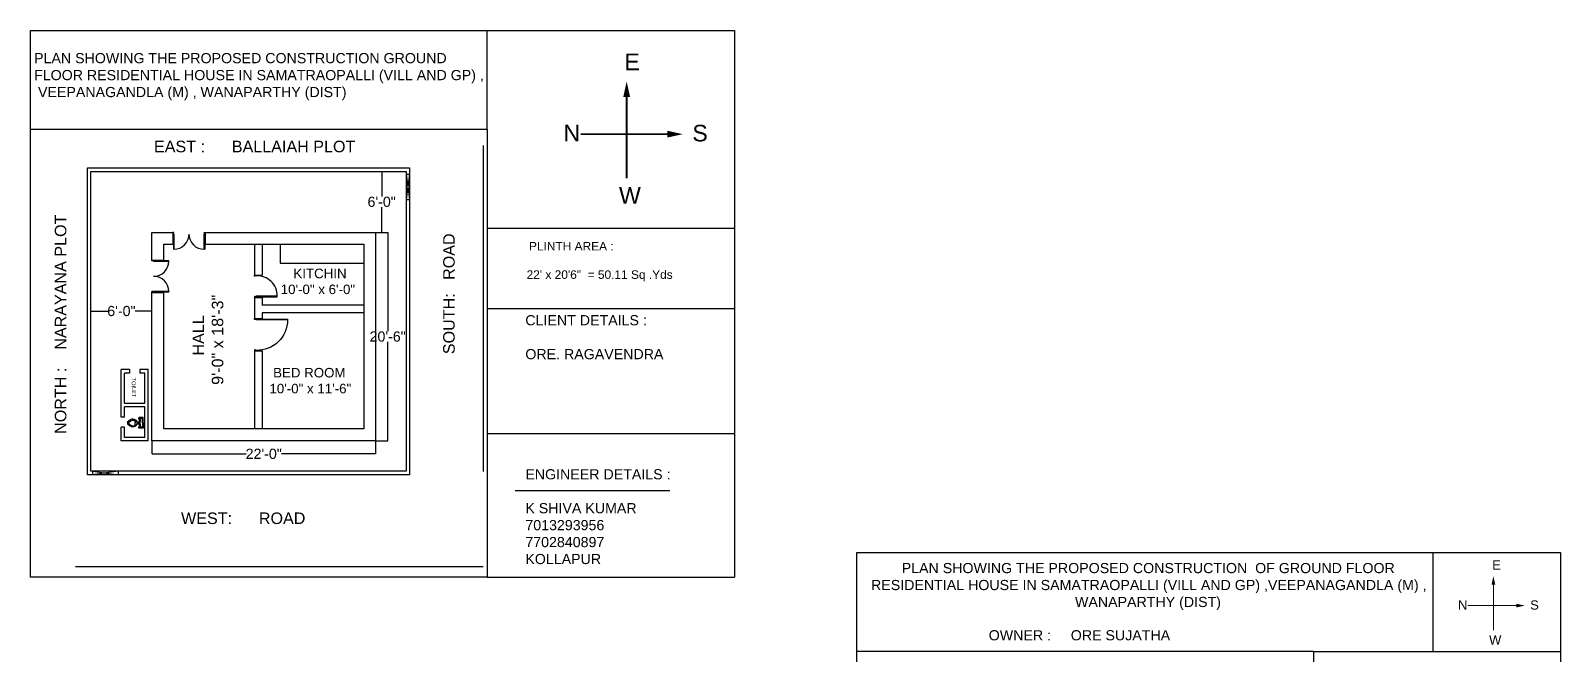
# Model space of a CAD drawing. Header units: inches. Extents: x -7493 to 22571, y -4428 to 5732.
# Drawn here: x -2839 to -1033, y 507 to 1244 of the extents above; entities that cross this region are included whole.
import ezdxf

# ---------------------------------------------------------------- set-up
doc = ezdxf.new("R2010")
doc.units = ezdxf.units.IN
doc.header["$MEASUREMENT"] = 0
doc.styles.get("Standard").update_dxf_attribs({"font": 'arial.ttf'})
doc.dimstyles.get("Standard").update_dxf_attribs({"dimtxt": 12, "dimasz": 0.18, "dimexe": 0, "dimexo": 0.0625, "dimgap": 0.09, "dimtad": 0, "dimtih": 1, "dimtoh": 1, "dimdec": 0, "dimrnd": 3, "dimzin": 3, "dimdsep": 46, "dimlunit": 3, "dimtxsty": 'Standard', "dimcen": 0.09, "dimclrd": 4, "dimclrt": 1, "dimadec": 0, "dimazin": 0, "dimtfac": 1, "dimtdec": 0, "dimtofl": 0, "dimtmove": 0, "dimatfit": 3, "dimfxl": 1, "dimtolj": 1, "dimtzin": 0, "dimarcsym": 0})

# ---------------------------------------------------------------- blocks, each defined once
blk = doc.blocks.new('*D19')
at = {"color": 0, "lineweight": -2, "transparency": 16777216}
for p, q in [((-2431.4, 1005.4), (-2417.2, 1005.4)), ((-2431.4, 759.4), (-2417.2, 759.4))]:
    blk.add_line(p, q, dxfattribs=at)
at = {"color": 4, "lineweight": -2, "transparency": 16777216}
for p, q in [((-2417.2, 1005.2), (-2417.2, 888.6)), ((-2417.2, 759.5), (-2417.2, 876.1))]:
    blk.add_line(p, q, dxfattribs=at)
at = {"color": 4, "transparency": 16777216}
for points in [[(-2417.3, 1005.2), (-2417.2, 1005.2), (-2417.2, 1005.4)], [(-2417.3, 759.5), (-2417.2, 759.5), (-2417.2, 759.4)]]:
    blk.add_solid(points, dxfattribs=at)
at = {"layer": 'Defpoints', "color": 0, "transparency": 16777216}
for p in [(-2431.5, 1005.4), (-2431.5, 759.4), (-2417.2, 759.4)]:
    blk.add_point(p, dxfattribs=at)
at = {"color": 1, "transparency": 16777216, "insert": (-2417.2, 882.4), "char_height": 12, "attachment_point": 5}
blk.add_mtext('\\A1;20\'-6"', dxfattribs=at)
blk = doc.blocks.new('*D20')
at = {"color": 0, "lineweight": -2, "transparency": 16777216}
for p, q in [((-2695.5, 759.3), (-2695.5, 744)), ((-2431.5, 759.3), (-2431.5, 744))]:
    blk.add_line(p, q, dxfattribs=at)
at = {"color": 4, "lineweight": -2, "transparency": 16777216}
for p, q in [((-2695.3, 744), (-2584.3, 744)), ((-2431.6, 744), (-2542.7, 744))]:
    blk.add_line(p, q, dxfattribs=at)
at = {"color": 4, "transparency": 16777216}
for points in [[(-2695.3, 744.1), (-2695.3, 744), (-2695.5, 744)], [(-2431.6, 744.1), (-2431.6, 744), (-2431.5, 744)]]:
    blk.add_solid(points, dxfattribs=at)
at = {"layer": 'Defpoints', "color": 0, "transparency": 16777216}
for p in [(-2695.5, 759.4), (-2431.5, 759.4), (-2695.5, 744)]:
    blk.add_point(p, dxfattribs=at)
at = {"color": 1, "transparency": 16777216, "insert": (-2563.5, 744), "char_height": 12, "attachment_point": 5}
blk.add_mtext('\\A1;22\'-0"', dxfattribs=at)
blk = doc.blocks.new('4')
at = {"color": 4}
for p, q in [((5454.5, -549.1), (5454.5, -547.1)), ((5454.5, -547.1), (5455, -547.1)), ((5455.5, -549.1), (5454.5, -549.1)), ((5455, -547.1), (5455, -548.1)), ((5455, -548.1), (5455.5, -548.1)), ((5455.5, -548.1), (5455.5, -549.1)), ((5480, -548.1), (5479.5, -548.1)), ((5479.5, -548.1), (5479.5, -549.1)), ((5479.5, -549.1), (5480.5, -549.1)), ((5480.5, -547.1), (5480, -547.1)), ((5480, -547.1), (5480, -548.1)), ((5480.5, -549.1), (5480.5, -547.1))]:
    blk.add_line(p, q, dxfattribs=at)
blk.add_lwpolyline([(5480, -547.1), (5480, -522.1), (5479, -522.1), (5479, -547.1)], close=True, dxfattribs=at)
blk.add_arc((5479, -546.1), 24, 89.9502, 182.388, dxfattribs=at)
blk = doc.blocks.new('2')
at = {"color": 4}
for p, q in [((5142.7, -693.2), (5124.7, -693.2)), ((5124.7, -693.7), (5124.7, -693.2)), ((5142.7, -693.7), (5124.7, -693.7)), ((5144.7, -692.7), (5142.7, -692.7)), ((5142.7, -692.7), (5142.7, -693.2)), ((5142.7, -693.2), (5143.7, -693.2)), ((5143.7, -693.2), (5143.7, -693.7)), ((5143.7, -693.7), (5144.7, -693.7)), ((5144.7, -693.7), (5144.7, -692.7)), ((5142.7, -729.6), (5124.7, -729.6)), ((5124.7, -729.6), (5124.7, -730.2)), ((5142.7, -730.2), (5124.7, -730.2)), ((5142.7, -730.7), (5142.7, -730.2)), ((5142.7, -730.2), (5143.7, -730.2)), ((5142.7, -730.2), (5143.2, -730.2)), ((5144.7, -730.7), (5142.7, -730.7)), ((5143.7, -730.2), (5143.7, -729.7)), ((5143.7, -729.7), (5144.7, -729.7)), ((5144.7, -729.7), (5144.7, -730.7))]:
    blk.add_line(p, q, dxfattribs=at)
for points in [[(5124.7, -693.7), (5142.7, -693.7), (5142.7, -693.2), (5124.7, -693.2)], [(5124.7, -729.6), (5142.7, -729.6), (5142.7, -730.2), (5124.7, -730.2)]]:
    blk.add_lwpolyline(points, dxfattribs=at)
for centre, start, end in [((5142.7, -693.7), 180, 270), ((5142.7, -729.6), 90, 180)]:
    blk.add_arc(centre, 18, start, end, dxfattribs=at)
blk = doc.blocks.new('new block')
at = {"color": 4}
for p, q in [((5074.4, -488.4), (5072.4, -488.4)), ((5072.4, -488.4), (5072.4, -488.9)), ((5072.4, -488.9), (5073.4, -488.9)), ((5073.4, -488.9), (5073.4, -489.4)), ((5073.4, -489.4), (5074.4, -489.4)), ((5074.4, -489.4), (5074.4, -488.4)), ((5072.4, -526.4), (5072.4, -525.9)), ((5072.4, -525.9), (5073.4, -525.9)), ((5074.4, -526.4), (5072.4, -526.4)), ((5073.4, -525.9), (5073.4, -525.4)), ((5073.4, -525.4), (5074.4, -525.4)), ((5074.4, -525.4), (5074.4, -526.4))]:
    blk.add_line(p, q, dxfattribs=at)
blk.add_lwpolyline([(5072.4, -488.9), (5035.4, -488.9), (5035.4, -489.9), (5072.4, -489.9)], close=True, dxfattribs=at)
blk.add_arc((5071.4, -489.9), 36, 179.9779, 271.5918, dxfattribs=at)
blk = doc.blocks.new('*D21')
at = {"color": 0, "lineweight": -2, "transparency": 16777216}
for p, q in [((-2424.4, 1077.4), (-2424.3, 1077.4)), ((-2424.4, 1005.4), (-2424.3, 1005.4))]:
    blk.add_line(p, q, dxfattribs=at)
at = {"color": 4, "lineweight": -2, "transparency": 16777216}
for p, q in [((-2424.3, 1077.2), (-2424.3, 1047.6)), ((-2424.3, 1005.5), (-2424.3, 1035.1))]:
    blk.add_line(p, q, dxfattribs=at)
at = {"color": 4, "transparency": 16777216}
for points in [[(-2424.3, 1077.2), (-2424.3, 1077.2), (-2424.3, 1077.4)], [(-2424.3, 1005.5), (-2424.3, 1005.5), (-2424.3, 1005.4)]]:
    blk.add_solid(points, dxfattribs=at)
at = {"layer": 'Defpoints', "color": 0, "transparency": 16777216}
for p in [(-2424.3, 1077.4), (-2424.3, 1077.4), (-2424.3, 1005.4)]:
    blk.add_point(p, dxfattribs=at)
at = {"color": 1, "transparency": 16777216, "insert": (-2424.3, 1041.4), "char_height": 12, "attachment_point": 5}
blk.add_mtext('\\A1;6\'-0"', dxfattribs=at)
blk = doc.blocks.new('*D22')
at = {"color": 0, "lineweight": -2, "transparency": 16777216}
for p, q in [((-2767.5, 897.6), (-2767.5, 912.5)), ((-2695.5, 897.6), (-2695.5, 912.5))]:
    blk.add_line(p, q, dxfattribs=at)
at = {"color": 4, "lineweight": -2, "transparency": 16777216}
for p, q in [((-2767.3, 912.5), (-2747.5, 912.5)), ((-2695.6, 912.5), (-2715.4, 912.5))]:
    blk.add_line(p, q, dxfattribs=at)
at = {"color": 4, "transparency": 16777216}
for points in [[(-2767.3, 912.5), (-2767.3, 912.5), (-2767.5, 912.5)], [(-2695.6, 912.5), (-2695.6, 912.5), (-2695.5, 912.5)]]:
    blk.add_solid(points, dxfattribs=at)
at = {"layer": 'Defpoints', "color": 0, "transparency": 16777216}
for p in [(-2767.5, 912.5), (-2767.5, 897.5), (-2695.5, 897.5)]:
    blk.add_point(p, dxfattribs=at)
at = {"color": 1, "transparency": 16777216, "insert": (-2731.5, 912.5), "char_height": 12, "attachment_point": 5}
blk.add_mtext('\\A1;6\'-0"', dxfattribs=at)
blk = doc.blocks.new('A$C73EC25F1')
for p, q in [((0.25, 0.739), (0, 0.739)), ((0, 0.739), (0.001, 0.549)), ((0.014, 0.742), (0.014, 0.559)), ((0.25, 0.739), (0.5, 0.739)), ((0.487, 0.742), (0.487, 0.559)), ((0.5, 0.739), (0.5, 0.549)), ((0.001, 0.549), (0.027, 0.52)), ((0.014, 0.559), (0.015, 0.552)), ((0.015, 0.552), (0.019, 0.546)), ((0.019, 0.546), (0.031, 0.533)), ((0.019, 0.546), (0.019, 0.546)), ((0.03, 0.521), (0.027, 0.52)), ((0.102, 0.545), (0.03, 0.521)), ((0.102, 0.557), (0.031, 0.533)), ((0.25, 0.702), (0.048, 0.702)), ((0.048, 0.702), (0.048, 0.594)), ((0.048, 0.594), (0.065, 0.586)), ((0.073, 0.588), (0.065, 0.586)), ((0.163, 0.596), (0.073, 0.588)), ((0.178, 0.556), (0.102, 0.557)), ((0.179, 0.544), (0.102, 0.545)), ((0.11, 0.396), (0.192, 0.454)), ((0.113, 0.288), (0.148, 0.335)), ((0.117, 0.237), (0.113, 0.288)), ((0.148, 0.15), (0.117, 0.237)), ((0.148, 0.335), (0.182, 0.354)), ((0.192, 0.082), (0.148, 0.15)), ((0.25, 0.575), (0.163, 0.596)), ((0.249, 0.532), (0.178, 0.556)), ((0.25, 0.519), (0.179, 0.544)), ((0.182, 0.354), (0.237, 0.361)), ((0.198, 0.506), (0.19, 0.474)), ((0.19, 0.474), (0.192, 0.454)), ((0.192, 0.454), (0.309, 0.454)), ((0.203, 0.075), (0.192, 0.082)), ((0.216, 0.533), (0.198, 0.506)), ((0.204, 0.491), (0.202, 0.488)), ((0.202, 0.488), (0.202, 0.485)), ((0.202, 0.485), (0.204, 0.482)), ((0.203, 0.075), (0.224, 0.063)), ((0.206, 0.494), (0.204, 0.491)), ((0.204, 0.482), (0.206, 0.48)), ((0.209, 0.496), (0.206, 0.494)), ((0.206, 0.48), (0.209, 0.478)), ((0.212, 0.496), (0.209, 0.496)), ((0.209, 0.478), (0.212, 0.478)), ((0.25, 0.496), (0.212, 0.496)), ((0.212, 0.478), (0.25, 0.478)), ((0.224, 0.063), (0.247, 0.058)), ((0.226, 0.454), (0.226, 0.478)), ((0.237, 0.361), (0.25, 0.361)), ((0.247, 0.058), (0.271, 0.061)), ((0.25, 0.702), (0.453, 0.702)), ((0.258, 0.578), (0.25, 0.575)), ((0.253, 0.52), (0.25, 0.519)), ((0.25, 0.496), (0.288, 0.496)), ((0.288, 0.478), (0.25, 0.478)), ((0.264, 0.361), (0.25, 0.361)), ((0.322, 0.556), (0.251, 0.532)), ((0.325, 0.544), (0.253, 0.52)), ((0.346, 0.597), (0.258, 0.578)), ((0.319, 0.354), (0.264, 0.361)), ((0.271, 0.061), (0.292, 0.071)), ((0.275, 0.454), (0.275, 0.478)), ((0.298, 0.516), (0.285, 0.533)), ((0.292, 0.496), (0.288, 0.496)), ((0.288, 0.478), (0.292, 0.478)), ((0.295, 0.494), (0.292, 0.496)), ((0.292, 0.478), (0.295, 0.48)), ((0.292, 0.071), (0.299, 0.076)), ((0.297, 0.491), (0.295, 0.494)), ((0.295, 0.48), (0.297, 0.482)), ((0.298, 0.488), (0.297, 0.491)), ((0.297, 0.482), (0.298, 0.485)), ((0.309, 0.486), (0.298, 0.516)), ((0.298, 0.485), (0.298, 0.488)), ((0.299, 0.076), (0.309, 0.082)), ((0.309, 0.454), (0.309, 0.486)), ((0.309, 0.454), (0.391, 0.396)), ((0.309, 0.082), (0.353, 0.15)), ((0.353, 0.335), (0.319, 0.354)), ((0.398, 0.557), (0.322, 0.556)), ((0.401, 0.544), (0.325, 0.544)), ((0.436, 0.586), (0.346, 0.597)), ((0.388, 0.288), (0.353, 0.335)), ((0.353, 0.15), (0.384, 0.237)), ((0.384, 0.237), (0.388, 0.288)), ((0.47, 0.533), (0.398, 0.557)), ((0.473, 0.52), (0.401, 0.544)), ((0.453, 0.594), (0.436, 0.586)), ((0.453, 0.702), (0.453, 0.594)), ((0.482, 0.546), (0.47, 0.533)), ((0.5, 0.549), (0.473, 0.52)), ((0.482, 0.546), (0.486, 0.552)), ((0.486, 0.552), (0.487, 0.559)), ((0.487, 0.559), (0.487, 0.559))]:
    blk.add_line(p, q)
for centre, radius, start, end in [((0.211, 0.203), 0.154, 166.55703, 173.04519), ((0.103, 0.217), 0.0446, 174.3642, 199.99418), ((2.434, -0.342), 2.442, 164.61777, 166.24845), ((0.683, 0.443), 0.667, 201.13046, 207.74456), ((0.764, 0.115), 0.711, 161.10219, 164.44037), ((1.21, -0.042), 1.184, 158.31526, 160.90436), ((0.477, 0.338), 0.436, 208.14356, 219.08102), ((0.336, 0.224), 0.255, 219.29367, 233.72937), ((0.222, 0.067), 0.061, 233.28609, 254.76894), ((0.273, 0.24), 0.241, 253.79341, 264.62129), ((0.228, 0.24), 0.241, 275.37871, 286.20659), ((0.279, 0.067), 0.061, 285.23106, 306.71391), ((0.164, 0.224), 0.255, 306.27063, 320.70633), ((0.023, 0.338), 0.436, 320.91898, 331.85644), ((-0.71, -0.042), 1.184, 19.09564, 21.68474), ((-0.182, 0.443), 0.667, 332.25544, 338.86954), ((-0.263, 0.115), 0.711, 15.55963, 18.89781), ((-1.933, -0.342), 2.442, 13.75155, 15.38223), ((0.29, 0.203), 0.154, 6.95481, 13.44297), ((0.398, 0.217), 0.0446, 340.00582, 5.6358)]:
    blk.add_arc(centre, radius, start, end)

msp = doc.modelspace()

# ---------------------------------------------------------------- linework, layer by layer
for p, q in [((-2838.7, 1126.7), (-2838.7, 1243.5)), ((-2838.7, 1243.5), (-2008, 1243.5)), ((-2299.6, 1126.7), (-2299.6, 1243.5)), ((-2008, 1243.5), (-2008, 598.5)), ((-2838.7, 598.5), (-2838.7, 1126.7)), ((-2299.6, 1126.7), (-2838.7, 1126.7)), ((-2299.6, 1126.7), (-2299.6, 598.5)), ((-2304.6, 1108), (-2304.6, 723)), ((-2695.5, 971.6), (-2695.5, 1005.4)), ((-2695.5, 1005.4), (-2669.8, 1005.4)), ((-2670.8, 1005.4), (-2670.8, 991.4)), ((-2633.8, 1005.4), (-2431.5, 1005.4)), ((-2632.8, 1005.4), (-2632.8, 991.4)), ((-2431.5, 1005.4), (-2431.5, 759.4)), ((-2299.6, 1010.2), (-2008, 1010.2)), ((-2681.5, 972.6), (-2681.5, 991.4)), ((-2681.5, 991.4), (-2670.8, 991.4)), ((-2632.8, 991.4), (-2445.5, 991.4)), ((-2574.5, 991.4), (-2574.5, 953.7)), ((-2565.5, 991.4), (-2565.5, 954.7)), ((-2544.2, 991.4), (-2544.2, 969)), ((-2445.5, 991.4), (-2445.5, 773.4)), ((-2695.5, 972.6), (-2681.5, 972.6)), ((-2544.2, 969), (-2445.5, 969)), ((-2574.5, 954.7), (-2565.5, 954.7)), ((-2695.5, 759.4), (-2695.5, 935.6)), ((-2695.5, 934.6), (-2681.5, 934.6)), ((-2681.5, 773.4), (-2681.5, 934.6)), ((-2574.5, 929.7), (-2574.5, 902.6)), ((-2574.5, 928.7), (-2565.5, 928.7)), ((-2565.5, 928.7), (-2565.5, 919.4)), ((-2574.5, 903.6), (-2565.5, 903.6)), ((-2445.5, 919.4), (-2565.5, 919.4)), ((-2565.5, 910.4), (-2565.5, 903.6)), ((-2445.5, 910.4), (-2565.5, 910.4)), ((-2299.6, 915.5), (-2008, 915.5)), ((-2574.5, 866.6), (-2574.5, 773.4)), ((-2574.5, 865.6), (-2565.5, 865.6)), ((-2565.5, 865.6), (-2565.5, 773.4)), ((-2731.8, 787.4), (-2731.8, 843.4)), ((-2721.8, 843.4), (-2731.8, 843.4)), ((-2727.8, 803.4), (-2727.8, 839.4)), ((-2721.8, 839.4), (-2727.8, 839.4)), ((-2721.8, 843.4), (-2721.8, 839.4)), ((-2699.8, 843.4), (-2709.8, 843.4)), ((-2709.8, 843.4), (-2709.8, 839.4)), ((-2703.8, 839.4), (-2709.8, 839.4)), ((-2703.8, 803.4), (-2703.8, 839.4)), ((-2699.8, 759.4), (-2699.8, 843.4)), ((-2703.8, 803.4), (-2727.8, 803.4)), ((-2703.8, 799.4), (-2727.8, 799.4)), ((-2727.8, 787.4), (-2727.8, 799.4)), ((-2703.8, 763.4), (-2703.8, 799.4)), ((-2727.8, 787.4), (-2731.8, 787.4)), ((-2731.8, 759.4), (-2731.8, 775.4)), ((-2727.8, 775.4), (-2731.8, 775.4)), ((-2699.8, 759.4), (-2731.8, 759.4)), ((-2727.8, 763.4), (-2727.8, 775.4)), ((-2703.8, 763.4), (-2727.8, 763.4)), ((-2431.5, 759.4), (-2695.5, 759.4)), ((-2445.5, 773.4), (-2681.5, 773.4)), ((-2299.6, 768.1), (-2008, 768.1)), ((-2266.6, 700.8), (-2084.1, 700.8)), ((-1863.6, 510.6), (-1863.6, 627.4)), ((-1863.6, 627.4), (-1032.9, 627.4)), ((-1183.5, 627.4), (-1183.5, 510.6)), ((-1032.9, 627.4), (-1032.9, -17.6)), ((-2299.6, 598.5), (-2838.7, 598.5)), ((-2785.6, 611), (-2304.6, 611)), ((-2299.6, 598.5), (-2008, 598.5)), ((-1863.6, -17.6), (-1863.6, 510.6)), ((-1324.5, 510.6), (-1863.6, 510.6)), ((-1324.5, 510.6), (-1324.5, -17.6)), ((-1324.5, 510.6), (-1032.9, 510.6))]:
    msp.add_line(p, q)
at = {"color": 240, "true_color": 0xed1f24}
for p, q in [((-2395.5, 1074), (-2391.5, 1074)), ((-2395.5, 1074), (-2391.5, 1044)), ((-2391.5, 1074), (-2395.5, 1044)), ((-2395.5, 1044), (-2391.5, 1044)), ((-2765.5, 723.4), (-2765.5, 719.4)), ((-2765.5, 723.4), (-2735.5, 719.4)), ((-2735.5, 723.4), (-2765.5, 719.4)), ((-2735.5, 723.4), (-2735.5, 719.4))]:
    msp.add_line(p, q, dxfattribs=at)
for points in [[(-2135.1, 1165.3, 8, 0, 0), (-2135.1, 1183.5, 0, 0, 0)], [(-2135.1, 1069.3, 2, 2, 0), (-2135.1, 1165.3, 6, 0, 0)], [(-2189.5, 1121.3, 2, 2, 0), (-2087.1, 1121.3, 6, 0, 0)], [(-2087.1, 1121.3, 8, 0, 0), (-2068.9, 1121.3, 0, 0, 0)], [(-1112, 589.5, 4.48, 0, 0), (-1112, 599.7, 0, 0, 0)], [(-1112, 535.8, 1.12, 1.12, 0), (-1112, 589.5, 3.36, 0, 0)], [(-1142.4, 564.9, 1.12, 1.12, 0), (-1085.1, 564.9, 3.36, 0, 0)], [(-1085.1, 564.9, 4.48, 0, 0), (-1074.9, 564.9, 0, 0, 0)]]:
    msp.add_lwpolyline(points, format="xyseb")
for points in [[(-2771.5, 719.4), (-2771.5, 1081.4), (-2391.5, 1081.4), (-2391.5, 719.4)], [(-2767.5, 723.4), (-2767.5, 1077.4), (-2395.5, 1077.4), (-2395.5, 723.4)]]:
    msp.add_lwpolyline(points, close=True)

# ---------------------------------------------------------------- block references
for name, p, rotation in [('2', (-3363.4, -4139.3), 90), ('2', (2449.2, 241.9), 180), ('4', (-2025.4, 6409.2), 270.0000000000002)]:
    msp.add_blockref(name, p, dxfattribs=dict(rotation=rotation))
at = {"xscale": -1}
msp.add_blockref('new block', (2500, 1392), dxfattribs=at)
at = {"xscale": -25, "yscale": 25, "zscale": 25, "rotation": 270}
msp.add_blockref('A$C73EC25F1', (-2724.2, 774.2), dxfattribs=at)

# ---------------------------------------------------------------- texts
for s, height, p in [('E', 19.6, (-2137.8, 1196.8)), ('N', 19.6, (-2209.8, 1112.9)), ('S', 19.6, (-2057.6, 1112.7)), ('W', 19.6, (-2144.2, 1039.2)), ('E', 11, (-1113.5, 607.2)), ('N', 11, (-1153.8, 560.2)), ('S', 11, (-1068.6, 560.1)), ('W', 11, (-1117.1, 518.9))]:
    msp.add_text(s, height=height).set_placement(p)
at = {"attachment_point": 1}
for s, width, gutter_width, heights, insert, char_height in [('{\\C215;\\c10507177;PLAN SHOWING THE PROPOSED CONSTRUCTION GROUND \\PFLOOR RESIDENTIAL HOUSE IN SAMATRAOPALLI (VILL AND GP) ,\\P VEEPANAGANDLA (M) , WANAPARTHY (DIST)}', 1047.685, 1, [68], (-2834.6, 1217), 12), ('\\pi9.75534;EAST :      BALLAIAH PLOT', 255.315, 1.85, [0], (-2702.8, 1113.5), 13.607), ('      PLINTH AREA :\\P\\pi100.67415;\\P\\pi8.87448;   22\' x 20\'6"  = 50.11 Sq .Yds', 201.348, 1.85, [46.6], (-2273.8, 994.1), 10.057), ('\\pi16.02404;   KITCHIN\\P\\pi5.41254;  10\'-0" x 6\'-0"', 106.658, 1.85, [0], (-2557.6, 962.5), 11.24), ('CLIENT DETAILS :\\P\\PORE. RAGAVENDRA', 173.538, 1, [121.3], (-2254.7, 907.7), 12), ('   BED ROOM\\P  10\'-0" x 11\'-6"', 106.658, 1.85, [0], (-2565.5, 845.4), 11.24), ('ENGINEER DETAILS :\\P\\PK SHIVA KUMAR\\P7013293956\\P7702840897\\PKOLLAPUR', 173.538, 1, [121.3], (-2254.7, 725.9), 12), ('\\pi21.40064;WEST:      ROAD', 188.353, 1.85, [0], (-2682.5, 674.8), 13.607), ('\\pi38.22613;{\\C217;\\c9381779;PLAN SHOWING THE PROPOSED CONSTRUCTION  OF GROUND FLOOR \\P\\pi2.03377;RESIDENTIAL HOUSE IN SAMATRAOPALLI (VILL AND GP) ,VEEPANAGANDLA (M) , \\P\\pi242.79093;WANAPARTHY (DIST)}', 657.069, 1, [68], (-1848.7, 615.2), 12), (' OWNER :     ORE SUJATHA', 415.193, 1, [5.72], (-1712.4, 535.9), 12)]:
    msp.add_mtext_dynamic_manual_height_columns(s, width=width, gutter_width=gutter_width, heights=heights, dxfattribs=dict(at, insert=insert, char_height=char_height))
for s, width, heights, insert, char_height, rotation in [('NORTH :    NARAYANA PLOT', 290.47, [0], (-2810.1, 767.6), 13.607, 90), ('\\pi23.82309;SOUTH:   ROAD', 188.353, [1.243449787580175e-14], (-2351.7, 837.8), 13.607, 90), ('\\pi54.89735;      HALL\\P\\pi30.89091;    9\'-0" x 18\'-3"', 188.353, [0], (-2647.5, 773.4), 13.607, 90), ('   TOILET\\P   ', 36.584, [0], (-2714.9, 839.4), 4.73, 271.5249)]:
    msp.add_mtext_dynamic_manual_height_columns(s, width=width, gutter_width=1.85, heights=heights, dxfattribs=dict(at, insert=insert, char_height=char_height, rotation=rotation))

# ---------------------------------------------------------------- dimensions: what is measured, and where the dimension line sits
for p1, p2, distance, picture, middle in [((-2424.3, 1005.4), (-2424.3, 1077.4), 0, '*D21', (-2424.3, 1041.4)), ((-2695.5, 897.5), (-2767.5, 897.5), -14.9, '*D22', (-2731.5, 912.5))]:
    dim = msp.add_aligned_dim(p1=p1, p2=p2, distance=distance, dimstyle='Standard')
    dim.commit()
    dim.dimension.update_dxf_attribs({"geometry": picture, "text_midpoint": middle})
dim = msp.add_linear_dim(base=(-2417.2, 759.4), p1=(-2431.5, 1005.4), p2=(-2431.5, 759.4), angle=90, dimstyle='Standard')
dim.commit()
dim.dimension.update_dxf_attribs({"geometry": '*D19', "text_midpoint": (-2417.2, 882.4)})
dim = msp.add_linear_dim(base=(-2695.5, 744), p1=(-2431.5, 759.4), p2=(-2695.5, 759.4), dimstyle='Standard')
dim.commit()
dim.dimension.update_dxf_attribs({"geometry": '*D20', "text_midpoint": (-2563.5, 744)})

doc.saveas('drawing.dxf')
